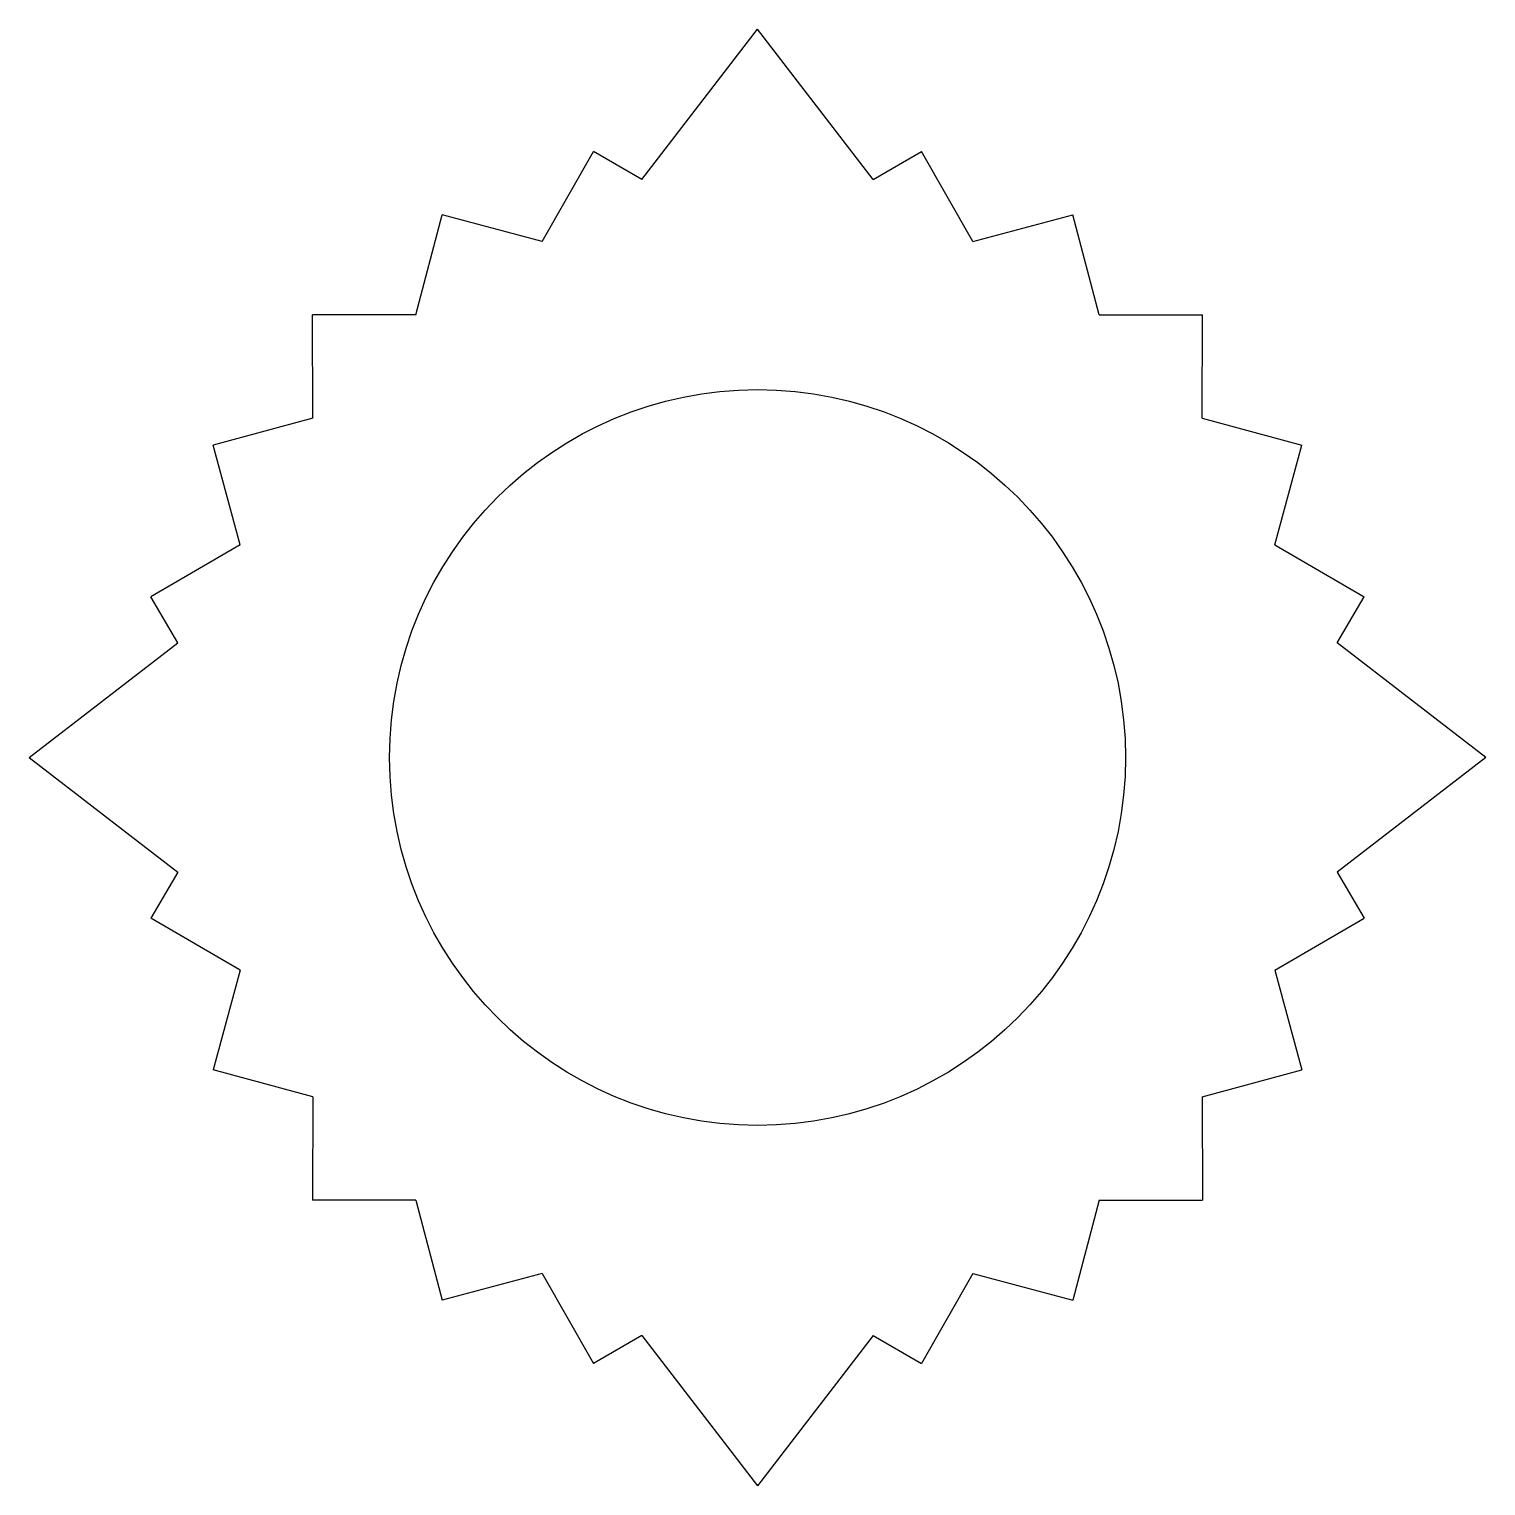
# Model space of a CAD drawing. Extents: x -1001 to -400, y -393 to -130.
# Drawn here: x -702.8 to -607.4, y -393.2 to -297.8 of the extents above; entities that cross this region are included whole.
import ezdxf

# ---------------------------------------------------------------- set-up
doc = ezdxf.new("R2010")
doc.units = 0
doc.layers.get('0').update_dxf_attribs({"linetype": 'CONTINUOUS'})

msp = doc.modelspace()

# ---------------------------------------------------------------- linework, layer by layer
for p, q in [((-662.639255, -307.61574), (-655.054681, -297.769448)), ((-647.470107, -307.61574), (-655.054681, -297.769448)), ((-669.161179, -311.675458), (-665.801376, -305.793751)), ((-662.639255, -307.61574), (-665.801376, -305.793751)), ((-647.470107, -307.61574), (-644.307987, -305.793751)), ((-640.948184, -311.675458), (-644.307987, -305.793751)), ((-677.428595, -316.478862), (-675.705572, -309.927988)), ((-669.161179, -311.675458), (-675.705572, -309.927988)), ((-640.948184, -311.675458), (-634.40379, -309.927988)), ((-632.680768, -316.478862), (-634.40379, -309.927988)), ((-677.428595, -316.478862), (-684.202272, -316.484749)), ((-684.171093, -323.258359), (-684.202272, -316.484749)), ((-632.680768, -316.478862), (-625.907091, -316.484749)), ((-625.93827, -323.258359), (-625.907091, -316.484749)), ((-684.171093, -323.258359), (-690.712439, -325.017202)), ((-625.93827, -323.258359), (-619.396924, -325.017202)), ((-688.929183, -331.551936), (-690.712439, -325.017202)), ((-621.18018, -331.551936), (-619.396924, -325.017202)), ((-688.929183, -331.551936), (-694.792416, -334.943873)), ((-621.18018, -331.551936), (-615.316947, -334.943873)), ((-693.021862, -337.97822), (-694.792416, -334.943873)), ((-617.087501, -337.97822), (-615.316947, -334.943873)), ((-702.75849, -345.47832), (-693.021862, -337.97822)), ((-607.350872, -345.47832), (-617.087501, -337.97822)), ((-702.75849, -345.47832), (-693.021862, -352.978421)), ((-607.350872, -345.47832), (-617.087501, -352.978421)), ((-693.021862, -352.978421), (-694.792416, -356.012768)), ((-617.087501, -352.978421), (-615.316947, -356.012768)), ((-688.929183, -359.404704), (-694.792416, -356.012768)), ((-621.18018, -359.404704), (-615.316947, -356.012768)), ((-688.929183, -359.404704), (-690.712439, -365.939439)), ((-621.18018, -359.404704), (-619.396924, -365.939439)), ((-684.171093, -367.698282), (-690.712439, -365.939439)), ((-625.93827, -367.698282), (-619.396924, -365.939439)), ((-684.171093, -367.698282), (-684.202272, -374.471892)), ((-625.93827, -367.698282), (-625.907091, -374.471892)), ((-677.428595, -374.477778), (-684.202272, -374.471892)), ((-677.428595, -374.477778), (-675.705572, -381.028653)), ((-632.680768, -374.477778), (-634.40379, -381.028653)), ((-632.680768, -374.477778), (-625.907091, -374.471892)), ((-669.161179, -379.281182), (-675.705572, -381.028653)), ((-669.161179, -379.281182), (-665.801376, -385.16289)), ((-640.948184, -379.281182), (-644.307987, -385.16289)), ((-640.948184, -379.281182), (-634.40379, -381.028653)), ((-662.639255, -383.340901), (-665.801376, -385.16289)), ((-662.639255, -383.340901), (-655.054681, -393.187193)), ((-647.470107, -383.340901), (-655.054681, -393.187193)), ((-647.470107, -383.340901), (-644.307987, -385.16289))]:
    msp.add_line(p, q)
msp.add_circle((-655.05215, -345.475788), 24.1)

doc.saveas('drawing.dxf')
